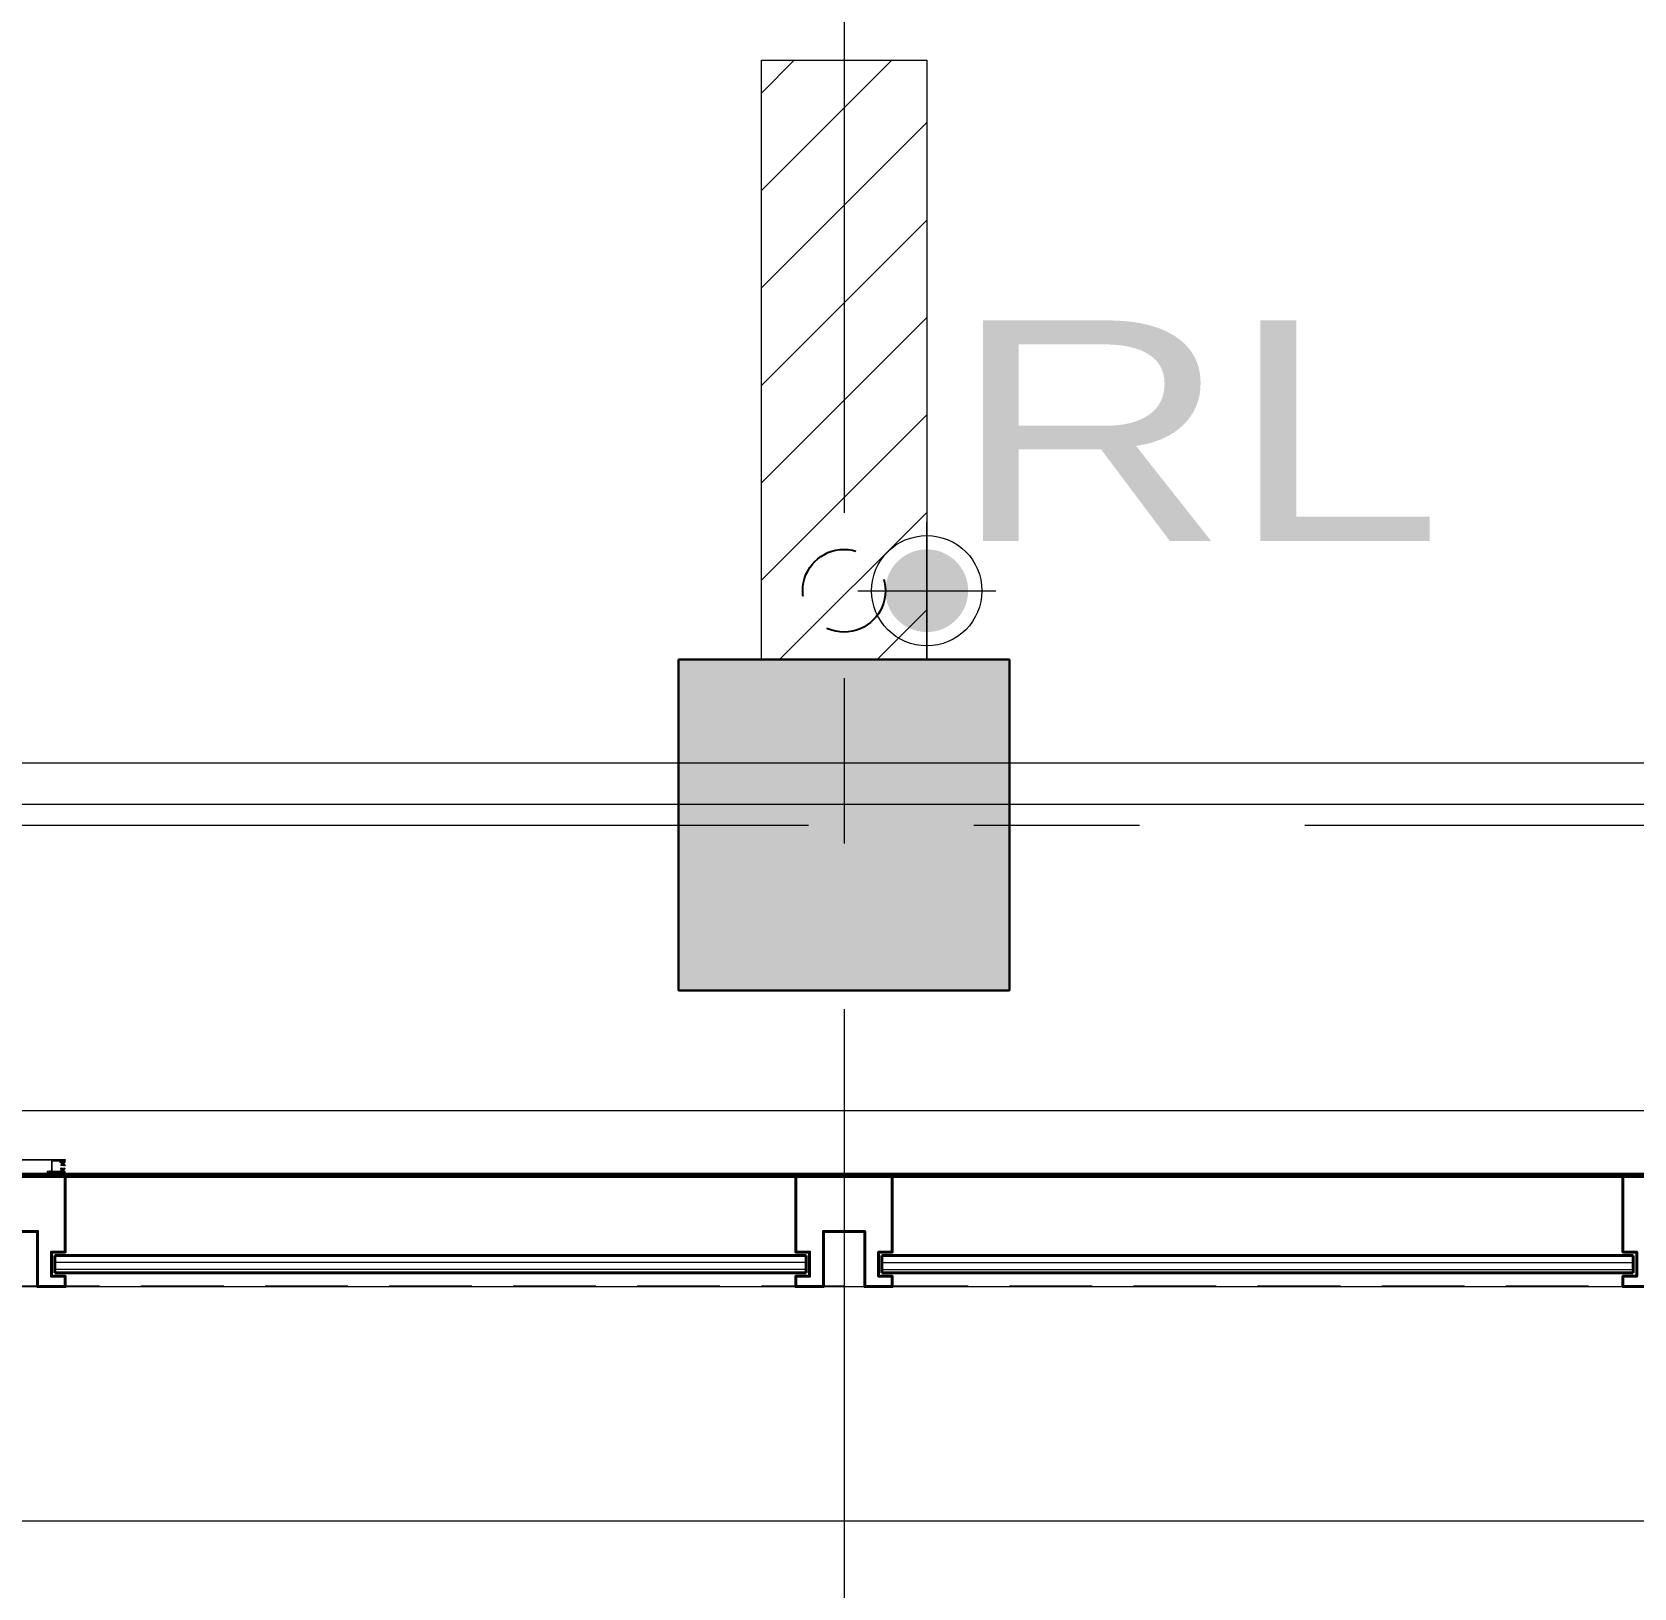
# Model space of a CAD drawing. Header units: inches. Extents: x -26575 to 27, y -11337 to 2257.
# Drawn here: x -24359.9 to -24243.7, y -40.8 to 72.1 of the extents above; entities that cross this region are included whole.
import ezdxf
from ezdxf import colors
from ezdxf.entities.mleader import LeaderData, LeaderLine
from ezdxf.enums import TextEntityAlignment as Align
from ezdxf.math import Vec2, Vec3

# ---------------------------------------------------------------- set-up
doc = ezdxf.new("R2010")
doc.units = ezdxf.units.IN
doc.header["$LTSCALE"] = 48
doc.header["$MEASUREMENT"] = 0
for name, pattern in [('A106$0$CENTER', [2, 1.25, -0.25, 0.25, -0.25]), ('A112$0$CENTER', [2, 1.25, -0.25, 0.25, -0.25]), ('CENTER2', [1.125, 0.75, -0.125, 0.125, -0.125]), ('NB - 12th floor_plan$0$HIDDEN2', [0.1875, 0.125, -0.0625])]:
    doc.linetypes.add(name, pattern=pattern)
for name, color, linetype in [('A106$0$A-ANNO-PATT-1-12', 8, 'Continuous'), ('A106$0$A-ANNO-TEXT', 8, 'Continuous'), ('A106$0$A-CLNG-RAIL', 8, 'Continuous'), ('A106$0$A-FLOR-AWNG', 8, 'Continuous'), ('A106$0$A-FLOR-SLAB', 8, 'Continuous'), ('A106$0$A-FLOR-SLEEVE', 8, 'Continuous'), ('A106$0$A-GLAZ', 8, 'Continuous'), ('A106$0$A-GRID-GRD1-12', 8, 'CENTER2'), ('A106$0$A-GRID-GRDP0-15', 8, 'Continuous'), ('A106$0$A-ROOF-LEAD-3-12', 8, 'Continuous'), ('A112$0$A-ANNO-PATT-1-12', 8, 'Continuous'), ('A112$0$A-CLNG-RAIL', 8, 'Continuous'), ('A112$0$A-COLS-COL1-12', 8, 'Continuous'), ('A112$0$A-FLOR-AWNG', 8, 'Continuous'), ('A112$0$A-FLOR-SLAB', 8, 'Continuous'), ('A112$0$A-FLOR-SLEEVE', 8, 'Continuous'), ('A112$0$A-GLAZ', 8, 'Continuous'), ('A112$0$A-GRID-GRD1-12', 8, 'Continuous'), ('A112$0$A-GRID-GRDP0-15', 8, 'Continuous'), ('A112$0$A-ROOF-LEAD-3-12', 8, 'A112$0$CENTER'), ('A612$0$A-CLNG-RAIL', 8, 'Continuous'), ('A612$0$A-CLNG-SFFT', 8, 'Continuous'), ('A612$0$A-COLS-COL1-12', 8, 'Continuous'), ('A612$0$A-FLOR-SLEEVE', 8, 'Continuous'), ('A612$0$A-SHAD-PAT1', 8, 'Continuous'), ('E-Anno-Note', 6, 'Continuous'), ('E-FIRE', 234, 'Continuous'), ('NB - 12th floor_plan$0$STCCOLS1', 1, 'NB - 12th floor_plan$0$HIDDEN2'), ('NB - 12th floor_plan$0$STFIN1', 1, 'NB - 12th floor_plan$0$HIDDEN2'), ('NB - 12th floor_plan$0$STWETSTACK', 1, 'NB - 12th floor_plan$0$HIDDEN2'), ('XREF', 7, 'Continuous')]:
    doc.layers.add(name, color=color, linetype=linetype)
doc.layers.add('E-Fire-Covr', color=240, linetype='Continuous', lineweight=70, plot=False)
doc.styles.add('A106$0$style-Arial', font='arial.ttf')
doc.styles.add('MAMEP ANNO', font='arial.ttf', dxfattribs={"height": 0.078125})

# ---------------------------------------------------------------- blocks, each defined once
blk = doc.blocks.new('*U545')
at = {"layer": 'A106$0$A-CLNG-RAIL', "linetype": 'Continuous', "lineweight": 13}
for p, q in [((0.65, 0.59), (-0.35, 0.59)), ((-0.35, 0.59), (-0.35, -0.23)), ((-0.3, -0.23), (-0.3, 0.54)), ((-0.3, 0.54), (0.26, 0.54)), ((0.26, 0.54), (0.26, 0.45)), ((0.26, 0.45), (0.37, 0.45)), ((0.31, 0.49), (0.31, 0.54)), ((0.31, 0.54), (0.61, 0.54)), ((0.37, 0.49), (0.31, 0.49)), ((0.37, 0.45), (0.37, 0.49)), ((0.61, 0.49), (0.55, 0.49)), ((0.55, 0.49), (0.55, 0.45)), ((0.55, 0.45), (0.65, 0.45)), ((0.61, 0.54), (0.61, 0.49)), ((0.65, 0.45), (0.65, 0.59)), ((-0.57, -0.23), (-0.65, -0.23)), ((-0.65, -0.23), (-0.65, -0.59)), ((-0.65, -0.59), (-0.6, -0.59)), ((-0.6, -0.39), (-0.6, -0.29)), ((-0.6, -0.29), (0.19, -0.29)), ((-0.6, -0.51), (-0.56, -0.39)), ((-0.56, -0.39), (-0.6, -0.39)), ((-0.6, -0.59), (-0.6, -0.51)), ((-0.44, -0.2), (-0.57, -0.23)), ((-0.44, -0.23), (-0.44, -0.2)), ((-0.35, -0.23), (-0.44, -0.23)), ((0.37, -0.23), (-0.3, -0.23)), ((0.19, -0.39), (0.15, -0.39)), ((0.15, -0.39), (0.19, -0.51)), ((0.19, -0.29), (0.19, -0.39)), ((0.19, -0.51), (0.19, -0.59)), ((0.19, -0.59), (0.23, -0.59)), ((0.23, -0.59), (0.23, -0.37)), ((0.23, -0.37), (0.61, -0.37)), ((0.31, -0.32), (0.31, -0.27)), ((0.31, -0.27), (0.37, -0.27)), ((0.61, -0.32), (0.31, -0.32)), ((0.37, -0.27), (0.37, -0.23)), ((0.65, -0.23), (0.55, -0.23)), ((0.55, -0.23), (0.55, -0.27)), ((0.55, -0.27), (0.61, -0.27)), ((0.61, -0.27), (0.61, -0.32)), ((0.61, -0.37), (0.61, -0.59)), ((0.61, -0.59), (0.65, -0.59)), ((0.65, -0.59), (0.65, -0.23))]:
    blk.add_line(p, q, dxfattribs=at)
at = {"layer": 'A106$0$A-CLNG-RAIL', "lineweight": 13, "flags": 128}
for points in [[(0.39, 0.5), (0.38, 0.44), (0.38, 0.37), (0.33, 0.18)], [(0.39, -0.29), (0.38, -0.23), (0.38, -0.16), (0.33, 0.03)], [(0.55, 0.51), (0.36, 0.51)], [(0.55, -0.3), (0.36, -0.3)]]:
    blk.add_lwpolyline(points, dxfattribs=at)
at = {"layer": 'A106$0$A-CLNG-RAIL', "lineweight": 13}
for points in [[(0.41, 0.5), (0.41, 0.44), (0.41, 0.38), (0.4, 0.34), (0.4, 0.31), (0.37, 0.18)], [(0.41, -0.29), (0.41, -0.23), (0.41, -0.17), (0.4, -0.12), (0.4, -0.1), (0.37, 0.03)], [(0.45, 0.51), (0.44, 0.4), (0.45, 0.34), (0.44, 0.31), (0.44, 0.18)], [(0.45, -0.3), (0.44, -0.19), (0.45, -0.12), (0.44, -0.1), (0.44, 0.03)], [(0.47, 0.51), (0.47, 0.49), (0.46, 0.45), (0.47, 0.36), (0.49, 0.31), (0.51, 0.18)], [(0.47, -0.3), (0.47, -0.28), (0.46, -0.24), (0.47, -0.15), (0.49, -0.1), (0.51, 0.03)], [(0.5, 0.51), (0.5, 0.47), (0.5, 0.41), (0.53, 0.34), (0.54, 0.31), (0.59, 0.18)], [(0.5, -0.29), (0.5, -0.26), (0.5, -0.2), (0.53, -0.13), (0.54, -0.1), (0.59, 0.03)], [(0.53, 0.51), (0.52, 0.46), (0.53, 0.41), (0.57, 0.34), (0.59, 0.31), (0.64, 0.18)], [(0.53, -0.29), (0.52, -0.24), (0.53, -0.2), (0.57, -0.12), (0.59, -0.1), (0.64, 0.03)]]:
    blk.add_open_spline(points, degree=3, dxfattribs=at)
blk = doc.blocks.new('A106$0$CW10_2')
at = {"layer": 'A106$0$A-GLAZ', "linetype": 'Continuous', "lineweight": 0}
for p, q in [((-116.5, 0), (-63.5, 0)), ((-3.5, 0), (-56.5, 0)), ((-117.25, -6.25), (-62.75, -6.25)), ((-117.25, -6.75), (-62.75, -6.75)), ((-2.75, -6.25), (-57.25, -6.25)), ((-2.75, -6.75), (-57.25, -6.75))]:
    blk.add_line(p, q, dxfattribs=at)
at = {"layer": 'A106$0$A-GLAZ', "linetype": 'Continuous', "lineweight": 40}
for p, q in [((-117.25, -5.75), (-117.25, -7)), ((-117.25, -5.75), (-62.75, -5.75)), ((-62.75, -5.75), (-62.75, -7)), ((-2.75, -5.75), (-57.25, -5.75)), ((-57.25, -5.75), (-57.25, -7)), ((-2.75, -5.75), (-2.75, -7)), ((-117.25, -7), (-62.75, -7)), ((-2.75, -7), (-57.25, -7))]:
    blk.add_line(p, q, dxfattribs=at)
at = {"layer": 'A106$0$A-GLAZ', "linetype": 'Continuous', "lineweight": 40, "flags": 128}
for points in [[(0, -4), (-1.5, -4), (-1.5, -8), (-3.5, -8), (-3.5, -7.25), (-2.5, -7.25), (-2.5, -5.5), (-3.5, -5.5), (-3.5, 0), (0, 0)], [(-120, -4), (-118.5, -4), (-118.5, -8), (-116.5, -8), (-116.5, -7.25), (-117.5, -7.25), (-117.5, -5.5), (-116.5, -5.5), (-116.5, 0), (-120, 0)], [(-60, -4), (-61.5, -4), (-61.5, -8), (-63.5, -8), (-63.5, -7.25), (-62.5, -7.25), (-62.5, -5.5), (-63.5, -5.5), (-63.5, 0), (-60, 0)], [(-60, -4), (-58.5, -4), (-58.5, -8), (-56.5, -8), (-56.5, -7.25), (-57.5, -7.25), (-57.5, -5.5), (-56.5, -5.5), (-56.5, 0), (-60, 0)]]:
    blk.add_lwpolyline(points, dxfattribs=at)
blk = doc.blocks.new('*U559')
at = {"layer": 'A106$0$A-GLAZ', "linetype": 'Continuous', "lineweight": 0}
for p, q in [((26.5, 4), (-26.5, 4)), ((27.25, -2.25), (-27.25, -2.25)), ((27.25, -2.75), (-27.25, -2.75))]:
    blk.add_line(p, q, dxfattribs=at)
at = {"layer": 'A106$0$A-GLAZ', "linetype": 'Continuous', "lineweight": 40}
for p, q in [((27.25, -1.75), (-27.25, -1.75)), ((-27.25, -1.75), (-27.25, -3)), ((27.25, -1.75), (27.25, -3)), ((27.25, -3), (-27.25, -3))]:
    blk.add_line(p, q, dxfattribs=at)
at = {"layer": 'A106$0$A-GLAZ', "linetype": 'Continuous', "lineweight": 40, "flags": 128}
for points in [[(-30, 0), (-28.5, 0), (-28.5, -4), (-26.5, -4), (-26.5, -3.25), (-27.5, -3.25), (-27.5, -1.5), (-26.5, -1.5), (-26.5, 4), (-30, 4)], [(30, 0), (28.5, 0), (28.5, -4), (26.5, -4), (26.5, -3.25), (27.5, -3.25), (27.5, -1.5), (26.5, -1.5), (26.5, 4), (30, 4)]]:
    blk.add_lwpolyline(points, dxfattribs=at)
blk = doc.blocks.new('*D358', base_point=(0, 0))
at = {"layer": 'A106$0$A-FLOR-SLEEVE', "linetype": 'Continuous', "lineweight": 0}
for p, q in [((0, -5), (0, 5)), ((-5, 0), (5, 0))]:
    blk.add_line(p, q, dxfattribs=at)
blk = doc.blocks.new('*U357')
at = {"layer": 'A106$0$A-FLOR-SLEEVE', "linetype": 'Continuous', "lineweight": 13}
blk.add_circle((0, 0), 4, dxfattribs=at)
at = {"layer": 'A106$0$A-FLOR-SLEEVE', "linetype": 'Continuous', "lineweight": 0}
blk.add_blockref('*D358', (0, 0), dxfattribs=at)
blk = doc.blocks.new('A106')
at = {"layer": 'A106$0$A-ROOF-LEAD-3-12', "lineweight": 13}
h = blk.add_hatch(color=256, dxfattribs=at)
edge = h.paths.add_edge_path()
edge.add_arc((-24295.02, 31.59), 3, 0, 360)
at = {"layer": 'A106$0$A-ANNO-PATT-1-12', "lineweight": 30}
blk.add_solid([(-24289.02, 2.59), (-24289.02, 26.59), (-24313.02, 2.59), (-24313.02, 26.59)], dxfattribs=at)
at = {"layer": 'A106$0$A-CLNG-RAIL', "lineweight": 13}
blk.add_3dface([(-24364.52, -9.67), (-24357.52, -9.67), (-24357.52, -9.72), (-24364.52, -9.72)], dxfattribs=at)
at = {"layer": 'A106$0$A-FLOR-AWNG', "lineweight": 0}
for p in [(-23011.02, -35.91), (-24108.81, -35.91)]:
    blk.add_line(p, (-24602.52, -35.91), dxfattribs=at)
at = {"layer": 'A106$0$A-FLOR-SLAB', "lineweight": 0, "flags": 128}
blk.add_lwpolyline([(-23869.27, 1530.35), (-21072.77, 1530.34), (-21072.77, -6.15), (-22489.27, -6.15), (-22489.27, 53.84), (-22872.77, 53.84), (-22872.77, -6.15), (-24409.27, -6.15)], dxfattribs=at)
at = {"layer": 'A106$0$A-GLAZ', "lineweight": 0}
for q in [(-23010.02, -18.9), (-24108.81, -18.9)]:
    blk.add_line((-24422.02, -18.9), q, dxfattribs=at)
at = {"layer": 'A106$0$A-GRID-GRD1-12', "linetype": 'A106$0$CENTER', "lineweight": 0}
blk.add_line((-24363.6, 14.59), (-20442.35, 14.59), dxfattribs=at)
at = {"layer": 'A106$0$A-GRID-GRDP0-15', "linetype": 'A106$0$CENTER', "lineweight": 0}
blk.add_line((-24301.02, 2113.24), (-24301.02, -676.9), dxfattribs=at)
at = {"layer": 'A106$0$A-CLNG-RAIL', "lineweight": 13}
blk.add_blockref('*U545', (-24358.17, -10.31), dxfattribs=at)
at = {"layer": 'A106$0$A-FLOR-SLEEVE', "lineweight": 13}
blk.add_blockref('*U357', (-24295.02, 31.59), dxfattribs=at)
at = {"layer": 'A106$0$A-GLAZ', "lineweight": 40}
for name, p in [('*U559', (-24331.02, -14.9)), ('A106$0$CW10_2', (-24181.02, -10.9))]:
    blk.add_blockref(name, p, dxfattribs=at)
at = {"layer": 'A106$0$A-ANNO-TEXT', "lineweight": 13, "style": 'A106$0$style-Arial', "width": 1.246875}
blk.add_text('RL', height=16, dxfattribs=at).set_placement((-24293.23, 51.2, 0.21), align=Align.TOP_LEFT)
blk = doc.blocks.new('A112')
at = {"layer": 'A112$0$A-ROOF-LEAD-3-12', "lineweight": 13}
h = blk.add_hatch(color=256, dxfattribs=at)
edge = h.paths.add_edge_path()
edge.add_arc((-24295.02, 31.59), 3, 0, 360)
at = {"layer": 'A112$0$A-ANNO-PATT-1-12', "lineweight": 30}
blk.add_solid([(-24289.02, 2.59), (-24289.02, 26.59), (-24313.02, 2.59), (-24313.02, 26.59)], dxfattribs=at)
at = {"layer": 'A112$0$A-CLNG-RAIL', "lineweight": 13}
for p, q in [((-24357.52, -9.72), (-24358.52, -9.72)), ((-24358.52, -9.72), (-24358.52, -10.54)), ((-24358.47, -10.54), (-24358.47, -9.77)), ((-24358.47, -9.77), (-24357.91, -9.77)), ((-24357.91, -9.77), (-24357.91, -9.86)), ((-24357.91, -9.86), (-24357.81, -9.86)), ((-24357.87, -9.82), (-24357.87, -9.77)), ((-24357.87, -9.77), (-24357.57, -9.77)), ((-24357.81, -9.82), (-24357.87, -9.82)), ((-24357.81, -9.86), (-24357.81, -9.82)), ((-24357.57, -9.82), (-24357.63, -9.82)), ((-24357.63, -9.82), (-24357.63, -9.86)), ((-24357.63, -9.86), (-24357.52, -9.86)), ((-24357.57, -9.77), (-24357.57, -9.82)), ((-24357.52, -9.86), (-24357.52, -9.72)), ((-24358.74, -10.54), (-24358.82, -10.54)), ((-24358.82, -10.54), (-24358.82, -10.9)), ((-24358.82, -10.9), (-24358.77, -10.9)), ((-24358.77, -10.7), (-24358.77, -10.6)), ((-24358.77, -10.6), (-24357.99, -10.6)), ((-24358.77, -10.82), (-24358.74, -10.7)), ((-24358.74, -10.7), (-24358.77, -10.7)), ((-24358.77, -10.9), (-24358.77, -10.82)), ((-24358.62, -10.51), (-24358.74, -10.54)), ((-24358.62, -10.54), (-24358.62, -10.51)), ((-24358.52, -10.54), (-24358.62, -10.54)), ((-24357.81, -10.54), (-24358.47, -10.54)), ((-24357.99, -10.7), (-24358.02, -10.7)), ((-24358.02, -10.7), (-24357.99, -10.82)), ((-24357.99, -10.6), (-24357.99, -10.7)), ((-24357.99, -10.82), (-24357.99, -10.9)), ((-24357.99, -10.9), (-24357.94, -10.9)), ((-24357.94, -10.9), (-24357.94, -10.68)), ((-24357.94, -10.68), (-24357.57, -10.68)), ((-24357.87, -10.63), (-24357.87, -10.58)), ((-24357.87, -10.58), (-24357.81, -10.58)), ((-24357.57, -10.63), (-24357.87, -10.63)), ((-24357.81, -10.58), (-24357.81, -10.54)), ((-24357.52, -10.54), (-24357.63, -10.54)), ((-24357.63, -10.54), (-24357.63, -10.58)), ((-24357.63, -10.58), (-24357.57, -10.58)), ((-24357.57, -10.58), (-24357.57, -10.63)), ((-24357.57, -10.68), (-24357.57, -10.9)), ((-24357.57, -10.9), (-24357.52, -10.9)), ((-24357.52, -10.9), (-24357.52, -10.54))]:
    blk.add_line(p, q, dxfattribs=at)
at = {"layer": 'A112$0$A-CLNG-RAIL', "lineweight": 13, "flags": 128}
for points in [[(-24357.78, -9.81), (-24357.79, -9.87), (-24357.8, -9.94), (-24357.84, -10.13)], [(-24357.78, -10.6), (-24357.79, -10.54), (-24357.8, -10.47), (-24357.84, -10.28)], [(-24357.62, -9.8), (-24357.81, -9.8)], [(-24357.62, -10.61), (-24357.81, -10.61)]]:
    blk.add_lwpolyline(points, dxfattribs=at)
at = {"layer": 'A112$0$A-CLNG-RAIL', "lineweight": 13}
for points in [[(-24357.76, -9.81), (-24357.76, -9.87), (-24357.76, -9.93), (-24357.77, -9.97), (-24357.78, -10), (-24357.8, -10.13)], [(-24357.76, -10.6), (-24357.76, -10.54), (-24357.76, -10.48), (-24357.77, -10.43), (-24357.78, -10.41), (-24357.8, -10.28)], [(-24357.72, -9.8), (-24357.74, -9.91), (-24357.72, -9.97), (-24357.73, -10), (-24357.73, -10.13)], [(-24357.72, -10.61), (-24357.74, -10.5), (-24357.72, -10.43), (-24357.73, -10.41), (-24357.73, -10.28)], [(-24357.7, -9.8), (-24357.71, -9.82), (-24357.71, -9.86), (-24357.7, -9.95), (-24357.68, -10), (-24357.66, -10.13)], [(-24357.7, -10.61), (-24357.71, -10.59), (-24357.71, -10.55), (-24357.7, -10.46), (-24357.68, -10.41), (-24357.66, -10.28)], [(-24357.68, -9.81), (-24357.68, -9.84), (-24357.68, -9.9), (-24357.65, -9.97), (-24357.63, -10), (-24357.59, -10.13)], [(-24357.68, -10.6), (-24357.68, -10.57), (-24357.68, -10.51), (-24357.65, -10.44), (-24357.63, -10.41), (-24357.59, -10.28)], [(-24357.65, -9.81), (-24357.66, -9.85), (-24357.64, -9.9), (-24357.6, -9.97), (-24357.59, -10), (-24357.53, -10.13)], [(-24357.65, -10.6), (-24357.66, -10.55), (-24357.64, -10.51), (-24357.6, -10.43), (-24357.59, -10.41), (-24357.53, -10.28)]]:
    blk.add_open_spline(points, degree=3, dxfattribs=at)
blk.add_3dface([(-24364.52, -9.67), (-24357.52, -9.67), (-24357.52, -9.72), (-24364.52, -9.72)], dxfattribs=at)
at = {"layer": 'A112$0$A-COLS-COL1-12', "lineweight": 30}
blk.add_3dface([(-24313.02, 26.59), (-24289.02, 26.59), (-24289.02, 2.59), (-24313.02, 2.59)], dxfattribs=at)
at = {"layer": 'A112$0$A-FLOR-AWNG', "lineweight": 0}
for p in [(-23011.02, -35.91), (-24108.81, -35.91)]:
    blk.add_line(p, (-24602.52, -35.91), dxfattribs=at)
at = {"layer": 'A112$0$A-FLOR-SLAB', "lineweight": 0, "flags": 128}
blk.add_lwpolyline([(-23869.27, 1530.35), (-21072.77, 1530.34), (-21072.77, -6.15), (-22489.27, -6.15), (-22489.27, 53.84), (-22872.77, 53.84), (-22872.77, -6.15), (-24409.27, -6.15)], dxfattribs=at)
at = {"layer": 'A112$0$A-FLOR-SLEEVE', "lineweight": 0}
for p, q in [((-24295.02, 26.59), (-24295.02, 36.59)), ((-24300.02, 31.59), (-24290.02, 31.59))]:
    blk.add_line(p, q, dxfattribs=at)
at = {"layer": 'A112$0$A-FLOR-SLEEVE', "lineweight": 13}
blk.add_circle((-24295.02, 31.59), 4, dxfattribs=at)
at = {"layer": 'A112$0$A-GLAZ', "lineweight": 0}
for p, q in [((-24304.52, -10.9), (-24357.52, -10.9)), ((-24297.52, -10.9), (-24244.52, -10.9)), ((-24303.77, -17.15), (-24358.27, -17.15)), ((-24298.27, -17.15), (-24243.77, -17.15)), ((-24303.77, -17.65), (-24358.27, -17.65)), ((-24298.27, -17.65), (-24243.77, -17.65)), ((-24422.02, -18.9), (-23010.02, -18.9)), ((-24422.02, -18.9), (-24108.81, -18.9))]:
    blk.add_line(p, q, dxfattribs=at)
at = {"layer": 'A112$0$A-GLAZ', "lineweight": 40}
for p, q in [((-24303.77, -16.65), (-24358.27, -16.65)), ((-24358.27, -16.65), (-24358.27, -17.9)), ((-24303.77, -16.65), (-24303.77, -17.9)), ((-24298.27, -16.65), (-24298.27, -17.9)), ((-24298.27, -16.65), (-24243.77, -16.65)), ((-24243.77, -16.65), (-24243.77, -17.9)), ((-24303.77, -17.9), (-24358.27, -17.9)), ((-24298.27, -17.9), (-24243.77, -17.9))]:
    blk.add_line(p, q, dxfattribs=at)
at = {"layer": 'A112$0$A-GLAZ', "lineweight": 40, "flags": 128}
for points in [[(-24361.02, -14.9), (-24359.52, -14.9), (-24359.52, -18.9), (-24357.52, -18.9), (-24357.52, -18.15), (-24358.52, -18.15), (-24358.52, -16.4), (-24357.52, -16.4), (-24357.52, -10.9), (-24361.02, -10.9)], [(-24301.02, -14.9), (-24302.52, -14.9), (-24302.52, -18.9), (-24304.52, -18.9), (-24304.52, -18.15), (-24303.52, -18.15), (-24303.52, -16.4), (-24304.52, -16.4), (-24304.52, -10.9), (-24301.02, -10.9)], [(-24301.02, -14.9), (-24299.52, -14.9), (-24299.52, -18.9), (-24297.52, -18.9), (-24297.52, -18.15), (-24298.52, -18.15), (-24298.52, -16.4), (-24297.52, -16.4), (-24297.52, -10.9), (-24301.02, -10.9)], [(-24241.02, -14.9), (-24242.52, -14.9), (-24242.52, -18.9), (-24244.52, -18.9), (-24244.52, -18.15), (-24243.52, -18.15), (-24243.52, -16.4), (-24244.52, -16.4), (-24244.52, -10.9), (-24241.02, -10.9)]]:
    blk.add_lwpolyline(points, dxfattribs=at)
at = {"layer": 'A112$0$A-GRID-GRD1-12', "linetype": 'A112$0$CENTER', "lineweight": 0}
blk.add_line((-24363.6, 14.59), (-20442.35, 14.59), dxfattribs=at)
at = {"layer": 'A112$0$A-GRID-GRDP0-15', "linetype": 'A112$0$CENTER', "lineweight": 0}
blk.add_line((-24301.02, 2113.24), (-24301.02, -676.9), dxfattribs=at)
blk = doc.blocks.new('A612')
at = {"layer": 'A612$0$A-SHAD-PAT1', "lineweight": 0}
h = blk.add_hatch(dxfattribs=at)
h.set_pattern_fill('HATCH', color=256, style=0, pattern_type=2)
h.set_pattern_definition([(45, (-24262.387, 69.905), (-3.53553, 3.53553), [])])
h.paths.add_polyline_path([(-24307.02, 70.09), (-24295.02, 70.09), (-24295.02, 26.59), (-24307.02, 26.59)])
at = {"layer": 'A612$0$A-CLNG-RAIL', "lineweight": 13}
for p, q in [((-24357.52, -9.72), (-24358.52, -9.72)), ((-24358.52, -9.72), (-24358.52, -10.54)), ((-24358.47, -10.54), (-24358.47, -9.77)), ((-24358.47, -9.77), (-24357.91, -9.77)), ((-24357.91, -9.77), (-24357.91, -9.86)), ((-24357.91, -9.86), (-24357.81, -9.86)), ((-24357.87, -9.82), (-24357.87, -9.77)), ((-24357.87, -9.77), (-24357.57, -9.77)), ((-24357.81, -9.82), (-24357.87, -9.82)), ((-24357.81, -9.86), (-24357.81, -9.82)), ((-24357.57, -9.82), (-24357.63, -9.82)), ((-24357.63, -9.82), (-24357.63, -9.86)), ((-24357.63, -9.86), (-24357.52, -9.86)), ((-24357.57, -9.77), (-24357.57, -9.82)), ((-24357.52, -9.86), (-24357.52, -9.72)), ((-24358.74, -10.54), (-24358.82, -10.54)), ((-24358.82, -10.54), (-24358.82, -10.9)), ((-24358.82, -10.9), (-24358.77, -10.9)), ((-24358.77, -10.7), (-24358.77, -10.6)), ((-24358.77, -10.6), (-24357.99, -10.6)), ((-24358.77, -10.82), (-24358.74, -10.7)), ((-24358.74, -10.7), (-24358.77, -10.7)), ((-24358.77, -10.9), (-24358.77, -10.82)), ((-24358.62, -10.51), (-24358.74, -10.54)), ((-24358.62, -10.54), (-24358.62, -10.51)), ((-24358.52, -10.54), (-24358.62, -10.54)), ((-24357.81, -10.54), (-24358.47, -10.54)), ((-24357.99, -10.7), (-24358.02, -10.7)), ((-24358.02, -10.7), (-24357.99, -10.82)), ((-24357.99, -10.6), (-24357.99, -10.7)), ((-24357.99, -10.82), (-24357.99, -10.9)), ((-24357.99, -10.9), (-24357.94, -10.9)), ((-24357.94, -10.9), (-24357.94, -10.68)), ((-24357.94, -10.68), (-24357.57, -10.68)), ((-24357.87, -10.63), (-24357.87, -10.58)), ((-24357.87, -10.58), (-24357.81, -10.58)), ((-24357.57, -10.63), (-24357.87, -10.63)), ((-24357.81, -10.58), (-24357.81, -10.54)), ((-24357.52, -10.54), (-24357.63, -10.54)), ((-24357.63, -10.54), (-24357.63, -10.58)), ((-24357.63, -10.58), (-24357.57, -10.58)), ((-24357.57, -10.58), (-24357.57, -10.63)), ((-24357.57, -10.68), (-24357.57, -10.9)), ((-24357.57, -10.9), (-24357.52, -10.9)), ((-24357.52, -10.9), (-24357.52, -10.54))]:
    blk.add_line(p, q, dxfattribs=at)
at = {"layer": 'A612$0$A-CLNG-RAIL', "lineweight": 13, "flags": 128}
for points in [[(-24357.78, -9.81), (-24357.79, -9.87), (-24357.8, -9.94), (-24357.84, -10.13)], [(-24357.78, -10.6), (-24357.79, -10.54), (-24357.8, -10.47), (-24357.84, -10.28)], [(-24357.62, -9.8), (-24357.81, -9.8)], [(-24357.62, -10.61), (-24357.81, -10.61)]]:
    blk.add_lwpolyline(points, dxfattribs=at)
at = {"layer": 'A612$0$A-CLNG-RAIL', "lineweight": 13}
for points in [[(-24357.76, -9.81), (-24357.76, -9.87), (-24357.76, -9.93), (-24357.77, -9.97), (-24357.78, -10), (-24357.8, -10.13)], [(-24357.76, -10.6), (-24357.76, -10.54), (-24357.76, -10.48), (-24357.77, -10.43), (-24357.78, -10.41), (-24357.8, -10.28)], [(-24357.72, -9.8), (-24357.74, -9.91), (-24357.72, -9.97), (-24357.73, -10), (-24357.73, -10.13)], [(-24357.72, -10.61), (-24357.74, -10.5), (-24357.72, -10.43), (-24357.73, -10.41), (-24357.73, -10.28)], [(-24357.7, -9.8), (-24357.71, -9.82), (-24357.71, -9.86), (-24357.7, -9.95), (-24357.68, -10), (-24357.66, -10.13)], [(-24357.7, -10.61), (-24357.71, -10.59), (-24357.71, -10.55), (-24357.7, -10.46), (-24357.68, -10.41), (-24357.66, -10.28)], [(-24357.68, -9.81), (-24357.68, -9.84), (-24357.68, -9.9), (-24357.65, -9.97), (-24357.63, -10), (-24357.59, -10.13)], [(-24357.68, -10.6), (-24357.68, -10.57), (-24357.68, -10.51), (-24357.65, -10.44), (-24357.63, -10.41), (-24357.59, -10.28)], [(-24357.65, -9.81), (-24357.66, -9.85), (-24357.64, -9.9), (-24357.6, -9.97), (-24357.59, -10), (-24357.53, -10.13)], [(-24357.65, -10.6), (-24357.66, -10.55), (-24357.64, -10.51), (-24357.6, -10.43), (-24357.59, -10.41), (-24357.53, -10.28)]]:
    blk.add_open_spline(points, degree=3, dxfattribs=at)
blk.add_3dface([(-24364.52, -9.67), (-24357.52, -9.67), (-24357.52, -9.72), (-24364.52, -9.72)], dxfattribs=at)
at = {"layer": 'A612$0$A-CLNG-SFFT', "lineweight": 0}
for p, q in [((-24384.02, 19.1, 0), (-22898.02, 19.1, 0)), ((-24387.02, 16.1, 0), (-22895.02, 16.1, 0))]:
    blk.add_line(p, q, dxfattribs=at)
at = {"layer": 'A612$0$A-COLS-COL1-12', "lineweight": 30}
blk.add_3dface([(-24313.02, 26.59), (-24289.02, 26.59), (-24289.02, 2.59), (-24313.02, 2.59)], dxfattribs=at)
at = {"layer": 'A612$0$A-FLOR-SLEEVE', "lineweight": 0}
for p, q in [((-24295.02, 26.59), (-24295.02, 36.59)), ((-24300.02, 31.59), (-24290.02, 31.59))]:
    blk.add_line(p, q, dxfattribs=at)
at = {"layer": 'A612$0$A-FLOR-SLEEVE', "lineweight": 13}
blk.add_circle((-24295.02, 31.59), 4, dxfattribs=at)
at = {"layer": 'A612$0$A-SHAD-PAT1', "lineweight": 0}
blk.add_3dface([(-24307.02, 70.09), (-24295.02, 70.09), (-24295.02, 26.59), (-24307.02, 26.59)], dxfattribs=at)
blk = doc.blocks.new('NB - 12th floor_plan')
at = {"layer": 'NB - 12th floor_plan$0$STCCOLS1'}
blk.add_lwpolyline([(-24313.02, 26.59), (-24289.02, 26.59), (-24289.02, 2.59), (-24313.02, 2.59)], close=True, dxfattribs=at)
at = {"layer": 'NB - 12th floor_plan$0$STFIN1', "elevation": 0}
blk.add_lwpolyline([(-22861.02, -18.9), (-24421.02, -18.9), (-24421.02, 162.09), (-24433.63, 168.06), (-24487.87, 192.07), (-24599.08, 241.31)], dxfattribs=at)
at = {"layer": 'NB - 12th floor_plan$0$STWETSTACK'}
blk.add_circle((-24301.02, 31.59), 3, dxfattribs=at)
blk = doc.blocks.new('*U164')
at = {"layer": 'E-Fire-Covr'}
blk.add_lwpolyline([(10.15, 322), (318, 322), (318, -314), (-318, -314), (-318, 322), (-9.51, 322)], dxfattribs=at)

msp = doc.modelspace()

# ---------------------------------------------------------------- block references
at = {"layer": 'E-FIRE'}
msp.add_blockref('*U164', (-24255.02, 303.16), dxfattribs=at)
at = {"layer": 'XREF'}
for name in ['A106', 'A112', 'NB - 12th floor_plan', 'A612']:
    msp.add_blockref(name, (0, 0), dxfattribs=at)

# ---------------------------------------------------------------- leaders
at = {"layer": 'E-Anno-Note'}
ml = msp.add_multileader_mtext('Standard', dxfattribs=at)
ml.set_content('CEILING MOUNTED J-BOX\\PFOR MECH SHADES\\P(TYP.)', color=256, style='MAMEP ANNO')
ml.set_leader_properties(color=256, linetype='Continuous')
ml.build(insert=Vec2(0, 0))
ml.multileader.update_dxf_attribs({"has_dogleg": 0, "text_right_attachment_type": 3, "dogleg_length": 3.84, "arrow_head_size": 12, "scale": 96})
ctx = ml.context
ctx.base_point, ctx.scale, ctx.char_height, ctx.arrow_head_size, ctx.landing_gap_size, ctx.plane_origin = Vec3(-24512.3, 285.05), 96, 9.75, 12, 3.75, Vec3(-24593.49, 236.2)
ctx.right_attachment = 3
notes = []
notes.append((ctx, [(0, (0, 0, 0), (0, 0), (1, 0), 1, [])]))
ctx.mtext.insert, ctx.mtext.flow_direction = Vec3(-24508.55, 291.36), 5
for ctx, leaders in notes:
    for number, flags, end, landing, length, lines in leaders:
        leader = LeaderData()
        leader.index, (leader.has_last_leader_line, leader.has_dogleg_vector, leader.attachment_direction) = number, flags
        leader.last_leader_point, leader.dogleg_vector, leader.dogleg_length = Vec3(end), Vec3(landing), length
        for number, points, colour, breaks in lines:
            line = LeaderLine()
            line.index, line.vertices, line.color, line.breaks = number, Vec3.list(points), colors.encode_raw_color(colour), breaks
            leader.lines.append(line)
        ctx.leaders.append(leader)

doc.saveas('drawing.dxf')
